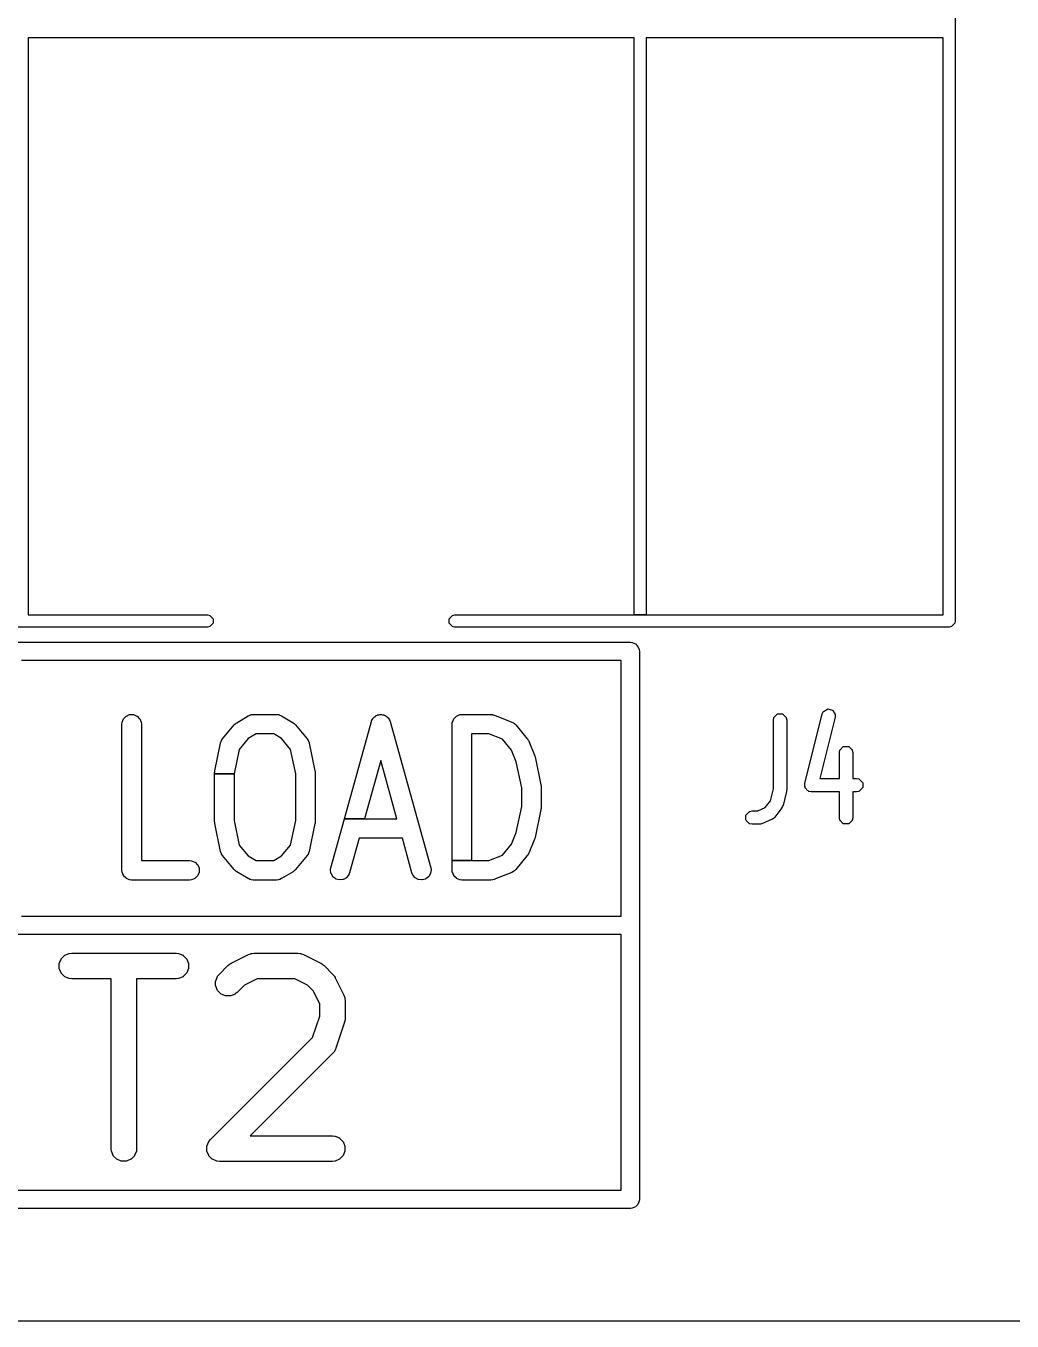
# Model space of a CAD drawing. Header units: millimetres. Extents: x 0 to 98, y 0 to 67.8.
# Drawn here: x 16.85 to 24.96, y 0 to 10.64 of the extents above; entities that cross this region are included whole.
import ezdxf

# ---------------------------------------------------------------- set-up
doc = ezdxf.new("R2010")
doc.units = ezdxf.units.MM
doc.layers.add('Edge.Cuts', color=254, linetype='CONTINUOUS', true_color=0xd0d2cd)

msp = doc.modelspace()

# ---------------------------------------------------------------- linework, layer by layer
at = {"layer": 'Edge.Cuts', "linetype": 'CONTINUOUS'}
for p, q in [((24.49, 16.25), (24.49, 5.75)), ((21.85, 10.54), (16.87, 10.54)), ((16.87, 10.54), (16.87, 5.8)), ((21.85, 5.8), (21.85, 10.54)), ((24.39, 10.54), (21.95, 10.54)), ((21.95, 10.54), (21.95, 5.8)), ((24.39, 5.8), (24.39, 10.54)), ((16.87, 5.8), (18.344, 5.8)), ((18.344, 5.8), (18.363134, 5.796194)), ((18.363134, 5.796194), (18.390194, 5.769134)), ((18.390194, 5.769134), (18.390194, 5.730866)), ((20.329806, 5.769134), (20.356866, 5.796194)), ((20.329806, 5.730866), (20.329806, 5.769134)), ((20.356866, 5.796194), (20.376, 5.8)), ((20.376, 5.8), (21.85, 5.8)), ((21.85, 5.8), (21.95, 5.8)), ((21.95, 5.8), (21.85, 5.8)), ((21.95, 5.8), (24.39, 5.8)), ((24.49, 5.75), (24.486194, 5.730866)), ((18.344, 5.7), (15.296, 5.7)), ((18.363134, 5.703806), (18.344, 5.7)), ((18.390194, 5.730866), (18.363134, 5.703806)), ((20.356866, 5.703806), (20.329806, 5.730866)), ((20.376, 5.7), (20.356866, 5.703806)), ((24.44, 5.7), (20.376, 5.7)), ((24.459134, 5.703806), (24.44, 5.7)), ((24.486194, 5.730866), (24.459134, 5.703806)), ((1.5, 5.575), (21.82, 5.575)), ((21.82, 5.575), (21.834632, 5.573559)), ((21.834632, 5.573559), (21.861668, 5.56236)), ((21.861668, 5.56236), (21.88236, 5.541668)), ((21.88236, 5.541668), (21.893559, 5.514632)), ((21.893559, 5.514632), (21.895, 5.5)), ((21.895, 5.5), (21.895, 1)), ((21.745, 5.425), (16.815, 5.425)), ((21.745, 3.325), (21.745, 5.425)), ((23.396971, 4.987463), (23.405304, 5.005103)), ((23.405304, 5.005103), (23.407253, 5.007254)), ((23.407253, 5.007254), (23.440068, 5.026943)), ((23.440068, 5.026943), (23.443853, 5.027507)), ((23.443853, 5.027507), (23.480979, 5.018226)), ((23.480979, 5.018226), (23.484053, 5.015948)), ((23.484053, 5.015948), (23.484053, 5.015947)), ((23.484053, 5.015947), (23.503742, 4.983132)), ((17.640952, 4.902658), (17.640976, 4.903148)), ((17.640952, 3.702658), (17.640952, 4.902658)), ((17.640976, 4.903148), (17.642417, 4.91778)), ((17.642417, 4.91778), (17.642774, 4.919203)), ((17.642774, 4.919203), (17.653973, 4.946239)), ((17.653973, 4.946239), (17.655056, 4.947862)), ((17.655056, 4.947862), (17.675748, 4.968554)), ((17.675748, 4.968554), (17.677371, 4.969637)), ((17.677371, 4.969637), (17.704407, 4.980836)), ((17.704407, 4.980836), (17.70632, 4.981217)), ((17.70632, 4.981217), (17.735584, 4.981217)), ((17.735584, 4.981217), (17.737497, 4.980836)), ((17.737497, 4.980836), (17.764533, 4.969637)), ((17.764533, 4.969637), (17.766156, 4.968554)), ((17.766156, 4.968554), (17.786848, 4.947862)), ((17.786848, 4.947862), (17.787931, 4.946239)), ((17.787931, 4.946239), (17.79913, 4.919203)), ((17.79913, 4.919203), (17.799487, 4.91778)), ((17.799487, 4.91778), (17.800928, 4.903148)), ((17.800928, 4.903148), (17.800952, 4.902658)), ((17.800952, 4.902658), (17.800952, 3.782658)), ((18.469018, 4.782444), (18.564256, 4.89673)), ((18.564256, 4.89673), (18.564588, 4.897091)), ((18.564588, 4.897091), (18.570389, 4.902806)), ((18.570389, 4.902806), (18.571304, 4.90404)), ((18.571304, 4.90404), (18.572339, 4.905077)), ((18.572339, 4.905077), (18.573789, 4.906155)), ((18.573789, 4.906155), (18.575065, 4.90741)), ((18.575065, 4.90741), (18.576247, 4.908274)), ((18.576247, 4.908274), (18.577609, 4.90899)), ((18.577609, 4.90899), (18.584147, 4.913842)), ((18.584147, 4.913842), (18.584555, 4.914114)), ((18.584555, 4.914114), (18.679793, 4.971257)), ((18.679793, 4.971257), (18.680225, 4.971489)), ((18.680225, 4.971489), (18.693513, 4.977782)), ((18.693513, 4.977782), (18.694917, 4.978209)), ((18.694917, 4.978209), (18.699824, 4.97894)), ((18.699824, 4.97894), (18.704407, 4.980837)), ((18.704407, 4.980837), (18.70583, 4.981193)), ((18.70583, 4.981193), (18.720462, 4.982634)), ((18.720462, 4.982634), (18.720952, 4.982658)), ((18.720952, 4.982658), (18.911428, 4.982658)), ((18.911428, 4.982658), (18.911918, 4.982634)), ((18.911918, 4.982634), (18.92655, 4.981193)), ((18.92655, 4.981193), (18.927973, 4.980837)), ((18.927973, 4.980837), (18.932561, 4.978937)), ((18.932561, 4.978937), (18.937463, 4.978207)), ((18.937463, 4.978207), (18.938867, 4.977781)), ((18.938867, 4.977781), (18.952155, 4.971489)), ((18.952155, 4.971489), (18.952587, 4.971257)), ((18.952587, 4.971257), (19.047826, 4.914114)), ((19.047826, 4.914114), (19.048234, 4.913842)), ((19.048234, 4.913842), (19.05477, 4.908989)), ((19.05477, 4.908989), (19.056133, 4.908274)), ((19.056133, 4.908274), (19.057318, 4.907409)), ((19.057318, 4.907409), (19.058599, 4.906147)), ((19.058599, 4.906147), (19.06004, 4.905077)), ((19.06004, 4.905077), (19.061076, 4.90404)), ((19.061076, 4.90404), (19.061988, 4.902809)), ((19.061988, 4.902809), (19.067792, 4.897091)), ((19.067792, 4.897091), (19.068124, 4.89673)), ((19.068124, 4.89673), (19.163362, 4.782444)), ((19.469669, 4.125515), (19.691489, 4.924069)), ((19.691489, 4.924069), (19.691644, 4.924534)), ((19.691644, 4.924534), (19.692315, 4.92627)), ((19.692315, 4.92627), (19.692371, 4.926725)), ((19.692371, 4.926725), (19.692981, 4.928576)), ((19.692981, 4.928576), (19.693697, 4.929845)), ((19.693697, 4.929845), (19.696949, 4.938248)), ((19.696949, 4.938248), (19.697673, 4.939524)), ((19.697673, 4.939524), (19.703067, 4.946425)), ((19.703067, 4.946425), (19.70738, 4.954052)), ((19.70738, 4.954052), (19.708653, 4.95553)), ((19.708653, 4.95553), (19.712606, 4.958623)), ((19.712606, 4.958623), (19.715699, 4.962576)), ((19.715699, 4.962576), (19.717177, 4.963849)), ((19.717177, 4.963849), (19.724804, 4.968162)), ((19.724804, 4.968162), (19.731705, 4.973556)), ((19.731705, 4.973556), (19.733446, 4.974434)), ((19.733446, 4.974434), (19.738281, 4.975778)), ((19.738281, 4.975778), (19.742653, 4.978248)), ((19.742653, 4.978248), (19.744505, 4.978858)), ((19.744505, 4.978858), (19.753199, 4.979923)), ((19.753199, 4.979923), (19.761644, 4.982268)), ((19.761644, 4.982268), (19.763589, 4.982413)), ((19.763589, 4.982413), (19.768571, 4.981804)), ((19.768571, 4.981804), (19.773553, 4.982413)), ((19.773553, 4.982413), (19.775498, 4.982268)), ((19.775498, 4.982268), (19.783941, 4.979923)), ((19.783941, 4.979923), (19.792637, 4.978858)), ((19.792637, 4.978858), (19.794489, 4.978248)), ((19.794489, 4.978248), (19.798859, 4.975778)), ((19.798859, 4.975778), (19.803696, 4.974434)), ((19.803696, 4.974434), (19.805437, 4.973556)), ((19.805437, 4.973556), (19.812338, 4.96816)), ((19.812338, 4.96816), (19.819964, 4.963849)), ((19.819964, 4.963849), (19.821443, 4.962576)), ((19.821443, 4.962576), (19.824534, 4.958623)), ((19.824534, 4.958623), (19.828489, 4.95553)), ((19.828489, 4.95553), (19.829762, 4.954051)), ((19.829762, 4.954051), (19.834071, 4.946427)), ((19.834071, 4.946427), (19.839469, 4.939524)), ((19.839469, 4.939524), (19.840193, 4.938248)), ((19.840193, 4.938248), (19.843442, 4.929847)), ((19.843442, 4.929847), (19.84416, 4.928578)), ((19.84416, 4.928578), (19.844771, 4.92672)), ((19.844771, 4.92672), (19.844825, 4.926274)), ((19.844825, 4.926274), (19.845498, 4.924536)), ((19.845498, 4.924536), (19.845653, 4.924069)), ((19.845653, 4.924069), (20.178986, 3.724069)), ((20.355238, 4.902658), (20.355262, 4.903148)), ((20.355238, 3.782658), (20.355238, 4.902658)), ((20.355262, 4.903148), (20.356703, 4.91778)), ((20.356703, 4.91778), (20.35706, 4.919203)), ((20.35706, 4.919203), (20.368259, 4.946239)), ((20.368259, 4.946239), (20.369342, 4.947862)), ((20.369342, 4.947862), (20.390034, 4.968554)), ((20.390034, 4.968554), (20.391657, 4.969637)), ((20.391657, 4.969637), (20.418693, 4.980836)), ((20.418693, 4.980836), (20.420116, 4.981193)), ((20.420116, 4.981193), (20.434748, 4.982634)), ((20.434748, 4.982634), (20.435238, 4.982658)), ((20.435238, 4.982658), (20.673333, 4.982658)), ((20.673333, 4.982658), (20.673823, 4.982634)), ((20.673823, 4.982634), (20.686515, 4.981385)), ((20.686515, 4.981385), (20.687008, 4.98139)), ((20.687008, 4.98139), (20.68845, 4.981194)), ((20.68845, 4.981194), (20.688455, 4.981193)), ((20.688455, 4.981193), (20.688456, 4.981193)), ((20.688456, 4.981193), (20.688461, 4.981192)), ((20.688461, 4.981192), (20.688473, 4.981189)), ((20.688473, 4.981189), (20.689875, 4.980838)), ((20.689875, 4.980838), (20.690327, 4.980651)), ((20.690327, 4.980651), (20.70258, 4.977096)), ((20.70258, 4.977096), (20.703044, 4.976936)), ((20.703044, 4.976936), (20.845902, 4.919793)), ((20.845902, 4.919793), (20.846348, 4.919589)), ((20.846348, 4.919589), (20.859398, 4.912816)), ((20.859398, 4.912816), (20.860587, 4.911956)), ((20.860587, 4.911956), (20.862849, 4.909748)), ((20.862849, 4.909748), (20.865657, 4.908274)), ((20.865657, 4.908274), (20.866842, 4.907409)), ((20.866842, 4.907409), (20.877316, 4.897091)), ((20.877316, 4.897091), (20.877648, 4.89673)), ((20.877648, 4.89673), (20.972886, 4.782444)), ((22.994999, 4.935105), (22.995095, 4.93608)), ((22.994999, 4.370449), (22.994999, 4.935105)), ((22.995095, 4.93608), (22.998901, 4.955214)), ((22.998901, 4.955214), (23.000269, 4.957775)), ((23.000269, 4.957775), (23.027329, 4.984835)), ((23.027329, 4.984835), (23.030865, 4.986299)), ((23.030865, 4.986299), (23.069133, 4.986299)), ((23.069133, 4.986299), (23.072669, 4.984835)), ((23.072669, 4.984835), (23.099729, 4.957775)), ((23.099729, 4.957775), (23.101097, 4.955214)), ((23.101097, 4.955214), (23.104903, 4.93608)), ((23.104903, 4.93608), (23.104999, 4.935105)), ((23.104999, 4.935105), (23.104999, 4.363677)), ((23.253784, 4.415112), (23.396641, 4.98654)), ((23.503357, 4.959861), (23.377585, 4.456772)), ((23.396641, 4.98654), (23.396971, 4.987463)), ((23.5035, 4.960831), (23.503357, 4.959861)), ((23.504449, 4.980317), (23.5035, 4.960831)), ((23.503742, 4.983132), (23.504449, 4.980317)), ((18.743111, 4.822658), (18.678496, 4.783891)), ((18.88927, 4.822658), (18.743111, 4.822658)), ((18.953882, 4.783892), (18.88927, 4.822658)), ((20.657927, 4.822658), (20.515238, 4.822658)), ((20.515238, 4.822658), (20.515238, 3.782658)), ((20.767686, 4.778754), (20.657927, 4.822658)), ((18.404538, 4.518975), (18.452158, 4.747546)), ((18.452158, 4.747546), (18.452282, 4.748021)), ((18.452282, 4.748021), (18.456677, 4.762051)), ((18.456677, 4.762051), (18.457315, 4.76337)), ((18.457315, 4.76337), (18.458957, 4.765782)), ((18.458957, 4.765782), (18.459826, 4.768568)), ((18.459826, 4.768568), (18.460463, 4.769889)), ((18.460463, 4.769889), (18.468723, 4.782052)), ((18.468723, 4.782052), (18.469018, 4.782444)), ((18.60472, 4.69536), (18.562857, 4.494411)), ((18.678496, 4.783891), (18.60472, 4.69536)), ((19.027658, 4.69536), (18.953882, 4.783892)), ((19.069523, 4.494415), (19.027658, 4.69536)), ((19.163362, 4.782444), (19.163657, 4.782052)), ((19.163657, 4.782052), (19.171917, 4.769888)), ((19.171917, 4.769888), (19.172555, 4.768566)), ((19.172555, 4.768566), (19.173422, 4.765782)), ((19.173422, 4.765782), (19.175065, 4.763371)), ((19.175065, 4.763371), (19.175704, 4.762051)), ((19.175704, 4.762051), (19.180099, 4.748021)), ((19.180099, 4.748021), (19.180223, 4.747546)), ((19.180223, 4.747546), (19.227842, 4.518974)), ((20.842232, 4.6893), (20.767686, 4.778754)), ((20.882276, 4.593193), (20.842232, 4.6893)), ((20.972886, 4.782444), (20.973182, 4.782052)), ((20.973182, 4.782052), (20.976226, 4.777569)), ((20.976226, 4.777569), (20.977229, 4.77657)), ((20.977229, 4.77657), (20.978106, 4.775393)), ((20.978106, 4.775393), (20.979632, 4.772552)), ((20.979632, 4.772552), (20.981441, 4.769888)), ((20.981441, 4.769888), (20.982079, 4.768566)), ((20.982079, 4.768566), (20.9825, 4.767213)), ((20.9825, 4.767213), (20.985064, 4.762441)), ((20.985064, 4.762441), (20.985274, 4.761998)), ((20.985274, 4.761998), (21.032893, 4.647712)), ((23.537953, 4.669414), (23.541759, 4.688548)), ((23.541759, 4.688548), (23.543127, 4.691109)), ((23.543127, 4.691109), (23.570187, 4.718169)), ((23.570187, 4.718169), (23.573723, 4.719633)), ((23.573723, 4.719633), (23.611991, 4.719633)), ((23.611991, 4.719633), (23.615527, 4.718169)), ((23.615527, 4.718169), (23.642587, 4.691109)), ((23.642587, 4.691109), (23.643955, 4.688548)), ((23.643955, 4.688548), (23.647761, 4.669414)), ((19.768571, 4.603753), (19.635728, 4.125515)), ((19.901414, 4.125515), (19.768571, 4.603753)), ((20.926666, 4.380129), (20.882276, 4.593193)), ((21.032893, 4.647712), (21.03306, 4.64725)), ((21.03306, 4.64725), (21.035107, 4.640551)), ((21.035107, 4.640551), (21.037242, 4.633735)), ((21.037242, 4.633735), (21.037366, 4.63326)), ((21.037366, 4.63326), (21.084985, 4.404688)), ((23.537857, 4.668439), (23.537953, 4.669414)), ((23.537857, 4.456772), (23.537857, 4.668439)), ((23.647761, 4.669414), (23.647857, 4.668439)), ((23.647857, 4.668439), (23.647857, 4.456772)), ((18.402857, 4.502658), (18.40288, 4.503137)), ((18.402857, 4.494411), (18.402857, 4.502658)), ((18.402857, 4.102658), (18.402857, 4.494411)), ((18.402857, 4.494411), (18.562857, 4.494411)), ((18.562857, 4.494411), (18.402857, 4.494411)), ((18.40288, 4.503137), (18.402906, 4.503412)), ((18.402889, 4.50387), (18.403636, 4.510822)), ((18.402906, 4.503412), (18.402889, 4.50387)), ((18.403636, 4.510822), (18.404322, 4.517781)), ((18.404322, 4.517781), (18.404433, 4.518229)), ((18.404433, 4.518229), (18.404463, 4.518498)), ((18.404463, 4.518498), (18.404538, 4.518975)), ((18.562857, 4.494411), (18.562857, 4.110907)), ((19.069523, 4.110903), (19.069523, 4.494415)), ((19.227842, 4.518974), (19.227918, 4.518488)), ((19.227918, 4.518488), (19.227946, 4.518228)), ((19.227946, 4.518228), (19.228058, 4.517779)), ((19.228058, 4.517779), (19.228738, 4.510862)), ((19.228738, 4.510862), (19.229491, 4.503872)), ((19.229491, 4.503872), (19.229472, 4.503416)), ((19.229472, 4.503416), (19.229499, 4.503148)), ((19.229499, 4.503148), (19.229523, 4.502658)), ((19.229523, 4.502658), (19.229523, 4.102658)), ((20.926666, 4.225188), (20.926666, 4.380129)), ((21.084985, 4.404688), (21.085061, 4.404202)), ((21.085061, 4.404202), (21.085089, 4.403942)), ((21.085089, 4.403942), (21.085201, 4.403493)), ((21.085201, 4.403493), (21.085881, 4.396576)), ((21.085881, 4.396576), (21.086634, 4.389586)), ((21.086634, 4.389586), (21.086615, 4.38913)), ((21.086615, 4.38913), (21.086642, 4.388862)), ((21.086642, 4.388862), (21.086666, 4.388372)), ((21.086666, 4.388372), (21.086666, 4.216943)), ((22.970762, 4.273506), (22.994999, 4.370449)), ((23.104903, 4.362701), (23.103778, 4.357054)), ((23.104999, 4.363677), (23.104903, 4.362701)), ((23.252693, 4.394656), (23.253641, 4.414142)), ((23.2534, 4.391841), (23.252693, 4.394656)), ((23.255948, 4.387595), (23.2534, 4.391841)), ((23.253641, 4.414142), (23.253784, 4.415112)), ((23.255948, 4.382638), (23.255948, 4.387595)), ((23.257412, 4.379102), (23.255948, 4.382638)), ((23.26649, 4.370024), (23.257412, 4.379102)), ((23.273089, 4.359026), (23.26649, 4.370024)), ((23.377585, 4.456772), (23.537857, 4.456772)), ((23.647857, 4.456772), (23.678571, 4.456772)), ((23.678571, 4.456772), (23.679546, 4.456676)), ((23.679546, 4.456676), (23.69868, 4.45287)), ((23.69868, 4.45287), (23.701241, 4.451502)), ((23.701241, 4.451502), (23.728301, 4.424442)), ((23.728301, 4.379102), (23.701241, 4.352042)), ((23.728301, 4.424442), (23.729765, 4.420906)), ((23.729765, 4.382638), (23.728301, 4.379102)), ((23.729765, 4.420906), (23.729765, 4.382638)), ((22.928869, 4.217648), (22.970762, 4.273506)), ((23.103357, 4.350337), (23.074786, 4.236051)), ((23.1035, 4.351308), (23.103357, 4.350337)), ((23.103778, 4.357054), (23.1035, 4.351308)), ((23.273089, 4.359025), (23.273089, 4.359026)), ((23.276164, 4.356747), (23.273089, 4.359025)), ((23.280967, 4.355547), (23.276164, 4.356747)), ((23.284472, 4.352042), (23.280967, 4.355547)), ((23.287033, 4.350674), (23.284472, 4.352042)), ((23.306167, 4.346868), (23.287033, 4.350674)), ((23.307142, 4.346772), (23.306167, 4.346868)), ((23.537857, 4.346772), (23.307142, 4.346772)), ((23.537857, 4.135105), (23.537857, 4.346772)), ((23.678571, 4.346772), (23.647857, 4.346772)), ((23.647857, 4.346772), (23.647857, 4.135105)), ((23.679546, 4.346868), (23.678571, 4.346772)), ((23.69868, 4.350674), (23.679546, 4.346868)), ((23.701241, 4.352042), (23.69868, 4.350674)), ((20.882276, 4.012124), (20.926666, 4.225188)), ((21.084985, 4.200627), (21.037366, 3.972055)), ((21.085062, 4.201114), (21.084985, 4.200627)), ((21.08509, 4.201384), (21.085062, 4.201114)), ((21.085201, 4.201822), (21.08509, 4.201384)), ((21.085881, 4.20874), (21.085201, 4.201822)), ((21.086634, 4.215729), (21.085881, 4.20874)), ((21.086642, 4.216452), (21.086615, 4.216188)), ((21.086615, 4.216188), (21.086634, 4.215729)), ((21.086666, 4.216943), (21.086642, 4.216452)), ((22.770234, 4.154239), (22.771698, 4.157775)), ((22.770234, 4.115971), (22.770234, 4.154239)), ((22.771698, 4.157775), (22.798758, 4.184835)), ((22.798758, 4.184835), (22.801319, 4.186203)), ((22.801319, 4.186203), (22.820453, 4.190009)), ((22.820453, 4.190009), (22.821428, 4.190105)), ((22.821428, 4.190105), (22.866899, 4.190105)), ((22.866899, 4.190105), (22.928869, 4.217648)), ((23.065428, 4.216391), (23.008285, 4.1402)), ((23.065939, 4.217235), (23.065428, 4.216391)), ((23.06599, 4.217344), (23.065939, 4.217235)), ((23.066123, 4.217489), (23.06599, 4.217344)), ((23.070208, 4.226137), (23.066123, 4.217489)), ((23.074372, 4.23482), (23.070207, 4.226138)), ((23.070207, 4.226138), (23.070208, 4.226137)), ((23.074401, 4.235013), (23.074372, 4.23482)), ((23.074447, 4.235108), (23.074401, 4.235013)), ((23.074786, 4.236051), (23.074447, 4.235108)), ((18.40288, 4.102178), (18.402857, 4.102658)), ((18.402906, 4.101906), (18.40288, 4.102178)), ((18.402889, 4.101445), (18.402906, 4.101906)), ((18.403636, 4.094497), (18.402889, 4.101445)), ((18.403636, 4.094496), (18.403636, 4.094497)), ((18.404322, 4.087536), (18.403636, 4.094496)), ((18.404431, 4.087096), (18.404322, 4.087536)), ((18.404462, 4.08682), (18.404431, 4.087096)), ((18.404538, 4.086341), (18.404462, 4.08682)), ((18.452158, 3.857769), (18.404538, 4.086341)), ((18.562857, 4.110907), (18.60472, 3.909957)), ((19.027658, 3.909957), (19.069523, 4.110903)), ((19.227842, 4.086342), (19.180223, 3.857769)), ((19.227919, 4.086829), (19.227842, 4.086342)), ((19.227947, 4.087099), (19.227919, 4.086829)), ((19.228058, 4.087537), (19.227947, 4.087099)), ((19.228738, 4.094455), (19.228058, 4.087537)), ((19.229491, 4.101444), (19.228738, 4.094455)), ((19.229499, 4.102167), (19.229472, 4.101903)), ((19.229472, 4.101903), (19.229491, 4.101444)), ((19.229523, 4.102658), (19.229499, 4.102167)), ((19.358156, 3.724069), (19.469669, 4.125515)), ((19.469669, 4.125515), (19.635728, 4.125515)), ((19.635728, 4.125515), (19.469669, 4.125515)), ((19.635728, 4.125515), (19.901414, 4.125515)), ((22.771698, 4.112435), (22.770234, 4.115971)), ((22.798758, 4.085375), (22.771698, 4.112435)), ((22.801319, 4.084007), (22.798758, 4.085375)), ((22.820453, 4.080201), (22.801319, 4.084007)), ((22.821428, 4.080105), (22.820453, 4.080201)), ((22.878571, 4.080105), (22.821428, 4.080105)), ((22.879548, 4.080201), (22.878571, 4.080105)), ((22.88008, 4.080308), (22.879548, 4.080201)), ((22.880947, 4.080244), (22.88008, 4.080308)), ((22.889784, 4.082238), (22.880947, 4.080244)), ((22.89868, 4.084007), (22.889784, 4.082238)), ((22.899444, 4.084417), (22.89868, 4.084007)), ((22.899976, 4.084536), (22.899444, 4.084417)), ((22.900909, 4.084845), (22.899976, 4.084536)), ((22.986623, 4.12294), (22.900909, 4.084845)), ((22.987476, 4.123425), (22.986623, 4.12294)), ((22.989916, 4.125148), (22.987476, 4.123425)), ((22.990465, 4.125226), (22.989916, 4.125148)), ((22.993098, 4.126454), (22.990465, 4.125226)), ((22.998013, 4.130863), (22.993098, 4.126454)), ((23.003414, 4.134673), (22.998013, 4.130863)), ((23.005199, 4.136965), (23.003414, 4.134673)), ((23.005398, 4.137485), (23.005199, 4.136965)), ((23.007622, 4.139477), (23.005398, 4.137485)), ((23.008285, 4.1402), (23.007622, 4.139477)), ((23.537953, 4.13413), (23.537857, 4.135105)), ((23.541759, 4.114996), (23.537953, 4.13413)), ((23.543127, 4.112435), (23.541759, 4.114996)), ((23.570187, 4.085375), (23.543127, 4.112435)), ((23.573723, 4.083911), (23.570187, 4.085375)), ((23.611991, 4.083911), (23.573723, 4.083911)), ((23.615527, 4.085375), (23.611991, 4.083911)), ((23.642587, 4.112435), (23.615527, 4.085375)), ((23.643955, 4.114996), (23.642587, 4.112435)), ((23.647761, 4.13413), (23.643955, 4.114996)), ((23.647857, 4.135105), (23.647761, 4.13413)), ((19.591283, 3.965515), (19.51232, 3.681247)), ((19.945859, 3.965515), (19.591283, 3.965515)), ((20.024822, 3.681247), (19.945859, 3.965515)), ((20.842231, 3.916017), (20.882276, 4.012124)), ((21.032893, 3.957603), (20.985274, 3.843317)), ((21.03306, 3.958065), (21.032893, 3.957603)), ((21.035107, 3.964765), (21.03306, 3.958065)), ((21.037242, 3.97158), (21.035106, 3.964766)), ((21.035106, 3.964766), (21.035107, 3.964765)), ((21.037366, 3.972055), (21.037242, 3.97158)), ((18.452282, 3.857295), (18.452158, 3.857769)), ((18.456676, 3.843265), (18.452282, 3.857295)), ((18.457315, 3.841944), (18.456676, 3.843265)), ((18.458957, 3.839533), (18.457315, 3.841944)), ((18.459826, 3.836747), (18.458957, 3.839533)), ((18.460463, 3.835426), (18.459826, 3.836747)), ((18.468723, 3.823263), (18.460463, 3.835426)), ((18.60472, 3.909957), (18.678496, 3.821426)), ((18.953882, 3.821427), (19.027658, 3.909957)), ((19.171917, 3.835427), (19.163657, 3.823263)), ((19.172555, 3.836749), (19.171917, 3.835427)), ((19.173421, 3.839533), (19.172555, 3.836749)), ((19.175065, 3.841943), (19.173421, 3.839533)), ((19.175704, 3.843264), (19.175065, 3.841943)), ((19.180099, 3.857294), (19.175704, 3.843264)), ((19.180223, 3.857769), (19.180099, 3.857294)), ((20.767687, 3.826563), (20.842231, 3.916017)), ((20.978106, 3.829922), (20.977227, 3.828743)), ((20.979629, 3.83276), (20.978106, 3.829922)), ((20.981441, 3.835426), (20.979629, 3.83276)), ((20.982079, 3.83675), (20.981441, 3.835426)), ((20.9825, 3.838105), (20.982079, 3.83675)), ((20.985063, 3.842873), (20.9825, 3.838105)), ((20.985274, 3.843317), (20.985063, 3.842873)), ((17.800952, 3.782658), (18.197142, 3.782658)), ((18.197142, 3.782658), (18.197632, 3.782634)), ((18.197632, 3.782634), (18.212264, 3.781193)), ((18.212264, 3.781193), (18.213687, 3.780836)), ((18.213687, 3.780836), (18.240723, 3.769637)), ((18.240723, 3.769637), (18.242346, 3.768554)), ((18.242346, 3.768554), (18.263038, 3.747862)), ((18.263038, 3.747862), (18.264121, 3.746239)), ((18.264121, 3.746239), (18.27532, 3.719203)), ((18.469018, 3.822871), (18.468723, 3.823263)), ((18.564256, 3.708585), (18.469018, 3.822871)), ((18.678496, 3.821426), (18.743109, 3.782658)), ((18.743109, 3.782658), (18.88927, 3.782658)), ((18.88927, 3.782658), (18.953882, 3.821427)), ((19.163362, 3.822871), (19.068124, 3.708585)), ((19.163657, 3.823263), (19.163362, 3.822871)), ((19.35552, 3.709107), (19.358048, 3.723591)), ((19.358048, 3.723591), (19.358156, 3.724069)), ((20.178986, 3.724069), (20.179094, 3.723591)), ((20.179094, 3.723591), (20.181622, 3.709107)), ((20.355238, 3.702658), (20.355238, 3.782658)), ((20.355238, 3.782658), (20.515238, 3.782658)), ((20.515238, 3.782658), (20.355238, 3.782658)), ((20.515238, 3.782658), (20.657927, 3.782658)), ((20.657927, 3.782658), (20.767687, 3.826563)), ((20.972886, 3.822871), (20.877648, 3.708585)), ((20.973182, 3.823264), (20.972886, 3.822871)), ((20.976223, 3.827746), (20.973182, 3.823264)), ((20.977227, 3.828743), (20.976223, 3.827746)), ((17.640976, 3.702168), (17.640952, 3.702658)), ((17.642417, 3.687536), (17.640976, 3.702168)), ((17.642774, 3.686113), (17.642417, 3.687536)), ((17.653973, 3.659077), (17.642774, 3.686113)), ((17.655056, 3.657454), (17.653973, 3.659077)), ((17.675748, 3.636762), (17.655056, 3.657454)), ((17.677371, 3.635679), (17.675748, 3.636762)), ((17.704407, 3.62448), (17.677371, 3.635679)), ((17.70583, 3.624123), (17.704407, 3.62448)), ((17.720462, 3.622682), (17.70583, 3.624123)), ((17.720952, 3.622658), (17.720462, 3.622682)), ((18.197142, 3.622658), (17.720952, 3.622658)), ((18.197632, 3.622682), (18.197142, 3.622658)), ((18.212264, 3.624123), (18.197632, 3.622682)), ((18.213687, 3.62448), (18.212264, 3.624123)), ((18.240723, 3.635679), (18.213687, 3.62448)), ((18.242346, 3.636762), (18.240723, 3.635679)), ((18.263038, 3.657454), (18.242346, 3.636762)), ((18.264121, 3.659077), (18.263038, 3.657454)), ((18.27532, 3.686113), (18.264121, 3.659077)), ((18.27532, 3.719203), (18.275701, 3.71729)), ((18.275701, 3.688026), (18.27532, 3.686113)), ((18.275701, 3.71729), (18.275701, 3.688026)), ((18.564588, 3.708224), (18.564256, 3.708585)), ((18.570389, 3.70251), (18.564588, 3.708224)), ((18.571305, 3.701274), (18.570389, 3.70251)), ((18.572342, 3.700236), (18.571305, 3.701274)), ((18.573784, 3.699166), (18.572342, 3.700236)), ((18.575063, 3.697906), (18.573784, 3.699166)), ((18.576248, 3.697041), (18.575063, 3.697906)), ((18.577606, 3.696328), (18.576248, 3.697041)), ((18.584147, 3.691473), (18.577606, 3.696328)), ((18.584555, 3.691201), (18.584147, 3.691473)), ((18.679793, 3.634059), (18.584555, 3.691201)), ((18.680225, 3.633827), (18.679793, 3.634059)), ((18.693513, 3.627535), (18.680225, 3.633827)), ((18.694917, 3.627108), (18.693513, 3.627535)), ((18.699823, 3.626379), (18.694917, 3.627108)), ((18.704406, 3.62448), (18.699823, 3.626379)), ((18.70583, 3.624123), (18.704406, 3.62448)), ((18.720462, 3.622682), (18.70583, 3.624123)), ((18.720952, 3.622658), (18.720462, 3.622682)), ((18.911428, 3.622658), (18.720952, 3.622658)), ((18.911918, 3.622682), (18.911428, 3.622658)), ((18.92655, 3.624123), (18.911918, 3.622682)), ((18.927974, 3.62448), (18.92655, 3.624123)), ((18.932552, 3.626378), (18.927974, 3.62448)), ((18.937462, 3.627107), (18.932552, 3.626378)), ((18.938867, 3.627534), (18.937462, 3.627107)), ((18.952155, 3.633827), (18.938867, 3.627534)), ((18.952587, 3.634059), (18.952155, 3.633827)), ((19.047825, 3.691201), (18.952587, 3.634059)), ((19.048234, 3.691474), (19.047825, 3.691201)), ((19.054765, 3.696325), (19.048234, 3.691474)), ((19.05613, 3.697039), (19.054765, 3.696325)), ((19.05732, 3.697908), (19.05613, 3.697039)), ((19.058599, 3.699171), (19.05732, 3.697908)), ((19.060036, 3.700235), (19.058599, 3.699171)), ((19.061077, 3.701276), (19.060036, 3.700235)), ((19.061993, 3.702515), (19.061077, 3.701276)), ((19.067791, 3.708224), (19.061993, 3.702515)), ((19.068124, 3.708585), (19.067791, 3.708224)), ((19.355483, 3.70764), (19.35552, 3.709107)), ((19.359038, 3.678593), (19.355483, 3.70764)), ((19.359648, 3.67674), (19.359038, 3.678593)), ((19.374047, 3.651265), (19.359648, 3.67674)), ((19.37532, 3.649786), (19.374047, 3.651265)), ((19.398372, 3.63176), (19.37532, 3.649786)), ((19.400114, 3.630881), (19.398372, 3.63176)), ((19.428311, 3.623048), (19.400114, 3.630881)), ((19.430256, 3.622903), (19.428311, 3.623048)), ((19.459303, 3.626458), (19.430256, 3.622903)), ((19.461156, 3.627068), (19.459303, 3.626458)), ((19.486631, 3.641467), (19.461156, 3.627068)), ((19.48811, 3.64274), (19.486631, 3.641467)), ((19.506136, 3.665792), (19.48811, 3.64274)), ((19.50686, 3.667068), (19.506136, 3.665792)), ((19.512165, 3.680781), (19.50686, 3.667068)), ((19.51232, 3.681247), (19.512165, 3.680781)), ((20.024977, 3.680781), (20.024822, 3.681247)), ((20.030282, 3.667068), (20.024977, 3.680781)), ((20.031006, 3.665792), (20.030282, 3.667068)), ((20.049032, 3.64274), (20.031006, 3.665792)), ((20.050511, 3.641467), (20.049032, 3.64274)), ((20.075986, 3.627068), (20.050511, 3.641467)), ((20.077839, 3.626458), (20.075986, 3.627068)), ((20.106886, 3.622903), (20.077839, 3.626458)), ((20.108831, 3.623048), (20.106886, 3.622903)), ((20.137028, 3.630881), (20.108831, 3.623048)), ((20.13877, 3.63176), (20.137028, 3.630881)), ((20.161822, 3.649786), (20.13877, 3.63176)), ((20.163095, 3.651265), (20.161822, 3.649786)), ((20.177494, 3.67674), (20.163095, 3.651265)), ((20.178104, 3.678593), (20.177494, 3.67674)), ((20.181659, 3.70764), (20.178104, 3.678593)), ((20.181622, 3.709107), (20.181659, 3.70764)), ((20.355262, 3.702168), (20.355238, 3.702658)), ((20.356703, 3.687536), (20.355262, 3.702168)), ((20.35706, 3.686113), (20.356703, 3.687536)), ((20.368259, 3.659077), (20.35706, 3.686113)), ((20.369342, 3.657454), (20.368259, 3.659077)), ((20.390034, 3.636762), (20.369342, 3.657454)), ((20.391657, 3.635679), (20.390034, 3.636762)), ((20.418693, 3.62448), (20.391657, 3.635679)), ((20.420116, 3.624123), (20.418693, 3.62448)), ((20.434748, 3.622682), (20.420116, 3.624123)), ((20.435238, 3.622658), (20.434748, 3.622682)), ((20.673333, 3.622658), (20.435238, 3.622658)), ((20.673823, 3.622682), (20.673333, 3.622658)), ((20.686511, 3.623933), (20.673823, 3.622682)), ((20.687001, 3.623926), (20.686511, 3.623933)), ((20.688436, 3.624122), (20.687001, 3.623926)), ((20.688453, 3.624123), (20.688436, 3.624122)), ((20.688458, 3.624125), (20.688453, 3.624123)), ((20.688463, 3.624125), (20.688458, 3.624125)), ((20.688475, 3.624129), (20.688463, 3.624125)), ((20.689882, 3.624481), (20.688475, 3.624129)), ((20.690331, 3.624668), (20.689882, 3.624481)), ((20.70258, 3.62822), (20.690331, 3.624668)), ((20.703044, 3.62838), (20.70258, 3.62822)), ((20.845901, 3.685522), (20.703044, 3.62838)), ((20.846347, 3.685726), (20.845901, 3.685522)), ((20.859397, 3.692498), (20.846347, 3.685726)), ((20.860587, 3.693358), (20.859397, 3.692498)), ((20.862851, 3.695569), (20.860587, 3.693358)), ((20.865656, 3.69704), (20.862851, 3.695569)), ((20.866842, 3.697906), (20.865656, 3.69704)), ((20.877316, 3.708224), (20.866842, 3.697906)), ((20.877648, 3.708585), (20.877316, 3.708224)), ((16.815, 3.325), (21.745, 3.325)), ((21.745, 3.175), (11.735, 3.175)), ((21.745, 1.075), (21.745, 3.175)), ((17.141889, 2.975565), (17.169479, 3.003155)), ((17.169479, 3.003155), (17.171102, 3.004238)), ((17.171102, 3.004238), (17.20715, 3.01917)), ((17.20715, 3.01917), (17.208573, 3.019527)), ((17.208573, 3.019527), (17.228082, 3.021448)), ((17.228082, 3.021448), (17.228572, 3.021472)), ((17.228572, 3.021472), (18.085715, 3.021472)), ((18.085715, 3.021472), (18.086205, 3.021448)), ((18.086205, 3.021448), (18.105714, 3.019527)), ((18.105714, 3.019527), (18.107137, 3.01917)), ((18.107137, 3.01917), (18.143185, 3.004238)), ((18.143185, 3.004238), (18.144808, 3.003155)), ((18.144808, 3.003155), (18.172398, 2.975565)), ((18.538757, 2.938958), (18.681615, 3.010387)), ((18.681615, 3.010387), (18.682064, 3.010585)), ((18.682064, 3.010585), (18.700372, 3.017591)), ((18.700372, 3.017591), (18.701804, 3.017908)), ((18.701804, 3.017908), (18.704575, 3.018106)), ((18.704575, 3.018106), (18.70715, 3.019171)), ((18.70715, 3.019171), (18.708573, 3.019527)), ((18.708573, 3.019527), (18.728082, 3.021448)), ((18.728082, 3.021448), (18.728572, 3.021472)), ((18.728572, 3.021472), (19.085714, 3.021472)), ((19.085714, 3.021472), (19.086204, 3.021448)), ((19.086204, 3.021448), (19.105713, 3.019527)), ((19.105713, 3.019527), (19.107136, 3.01917)), ((19.107136, 3.01917), (19.109706, 3.018106)), ((19.109706, 3.018106), (19.112482, 3.017908)), ((19.112482, 3.017908), (19.113914, 3.017591)), ((19.113914, 3.017591), (19.132222, 3.010585)), ((19.132222, 3.010585), (19.132671, 3.010387)), ((19.132671, 3.010387), (19.275529, 2.938958)), ((17.125493, 2.935981), (17.125874, 2.937894)), ((17.125493, 2.896963), (17.125493, 2.935981)), ((17.125874, 2.89505), (17.125493, 2.896963)), ((17.125874, 2.937894), (17.140806, 2.973942)), ((17.140806, 2.859002), (17.125874, 2.89505)), ((17.140806, 2.973942), (17.141889, 2.975565)), ((18.172398, 2.975565), (18.173481, 2.973942)), ((18.173481, 2.973942), (18.188413, 2.937894)), ((18.188413, 2.89505), (18.173481, 2.859002)), ((18.188413, 2.937894), (18.188794, 2.935981)), ((18.188794, 2.896963), (18.188413, 2.89505)), ((18.188794, 2.935981), (18.188794, 2.896963)), ((18.440039, 2.847862), (18.511467, 2.919289)), ((18.511467, 2.919289), (18.511831, 2.919618)), ((18.511831, 2.919618), (18.519171, 2.925644)), ((18.519171, 2.925644), (18.520626, 2.92732)), ((18.520626, 2.92732), (18.521738, 2.928274)), ((18.521738, 2.928274), (18.524484, 2.930004)), ((18.524484, 2.930004), (18.526985, 2.932055)), ((18.526985, 2.932055), (18.528242, 2.932809)), ((18.528242, 2.932809), (18.530289, 2.933658)), ((18.530289, 2.933658), (18.53833, 2.938718)), ((18.53833, 2.938718), (18.538757, 2.938958)), ((19.275529, 2.938958), (19.275956, 2.938718)), ((19.275956, 2.938718), (19.283997, 2.933657)), ((19.283997, 2.933657), (19.286043, 2.932809)), ((19.286043, 2.932809), (19.287301, 2.932055)), ((19.287301, 2.932055), (19.289802, 2.930003)), ((19.289802, 2.930003), (19.292548, 2.928274)), ((19.292548, 2.928274), (19.293661, 2.927319)), ((19.293661, 2.927319), (19.295114, 2.925643)), ((19.295114, 2.925643), (19.302455, 2.919619)), ((19.302455, 2.919619), (19.302819, 2.91929)), ((19.302819, 2.91929), (19.374246, 2.847862)), ((17.141889, 2.857379), (17.140806, 2.859002)), ((17.169479, 2.829789), (17.141889, 2.857379)), ((17.171102, 2.828706), (17.169479, 2.829789)), ((17.20715, 2.813774), (17.171102, 2.828706)), ((17.208573, 2.813417), (17.20715, 2.813774)), ((17.228082, 2.811496), (17.208573, 2.813417)), ((17.228572, 2.811472), (17.228082, 2.811496)), ((17.552143, 2.811472), (17.228572, 2.811472)), ((17.552143, 1.416472), (17.552143, 2.811472)), ((18.085715, 2.811472), (17.762143, 2.811472)), ((17.762143, 2.811472), (17.762143, 1.416472)), ((18.086205, 2.811496), (18.085715, 2.811472)), ((18.105714, 2.813417), (18.086205, 2.811496)), ((18.107137, 2.813774), (18.105714, 2.813417)), ((18.143185, 2.828706), (18.107137, 2.813774)), ((18.144808, 2.829789), (18.143185, 2.828706)), ((18.172398, 2.857379), (18.144808, 2.829789)), ((18.173481, 2.859002), (18.172398, 2.857379)), ((18.411207, 2.793124), (18.411588, 2.795037)), ((18.411207, 2.754106), (18.411207, 2.793124)), ((18.411588, 2.795037), (18.42652, 2.831085)), ((18.42652, 2.831085), (18.427274, 2.832344)), ((18.427274, 2.832344), (18.43971, 2.847498)), ((18.43971, 2.847498), (18.440039, 2.847862)), ((18.753359, 2.811472), (18.647911, 2.75875)), ((19.060927, 2.811472), (18.753359, 2.811472)), ((19.166373, 2.758749), (19.060927, 2.811472)), ((19.374246, 2.847862), (19.374575, 2.847498)), ((19.374575, 2.847498), (19.380598, 2.840159)), ((19.380598, 2.840159), (19.382276, 2.838704)), ((19.382276, 2.838704), (19.383232, 2.837591)), ((19.383232, 2.837591), (19.384961, 2.834844)), ((19.384961, 2.834844), (19.387012, 2.832345)), ((19.387012, 2.832345), (19.387766, 2.831087)), ((19.387766, 2.831087), (19.388613, 2.829042)), ((19.388613, 2.829042), (19.393675, 2.821)), ((19.393675, 2.821), (19.393915, 2.820573)), ((19.393915, 2.820573), (19.465344, 2.677716)), ((18.411588, 2.752193), (18.411207, 2.754106)), ((18.42652, 2.716145), (18.411588, 2.752193)), ((18.427603, 2.714522), (18.42652, 2.716145)), ((18.455193, 2.686932), (18.427603, 2.714522)), ((18.456816, 2.685849), (18.455193, 2.686932)), ((18.492864, 2.670917), (18.456816, 2.685849)), ((18.494777, 2.670536), (18.492864, 2.670917)), ((18.533795, 2.670536), (18.494777, 2.670536)), ((18.535708, 2.670917), (18.533795, 2.670536)), ((18.571756, 2.685849), (18.535708, 2.670917)), ((18.573015, 2.686603), (18.571756, 2.685849)), ((18.588169, 2.699039), (18.573015, 2.686603)), ((18.588533, 2.699369), (18.588169, 2.699039)), ((18.647911, 2.75875), (18.588533, 2.699369)), ((19.213704, 2.711419), (19.166373, 2.758749)), ((19.266429, 2.605971), (19.213704, 2.711419)), ((19.465344, 2.677716), (19.465542, 2.677267)), ((19.465542, 2.677267), (19.472548, 2.658958)), ((19.266429, 2.504939), (19.266429, 2.605971)), ((19.472548, 2.658958), (19.472865, 2.657525)), ((19.472865, 2.657525), (19.473061, 2.654753)), ((19.473061, 2.654753), (19.474127, 2.652181)), ((19.474127, 2.652181), (19.474484, 2.650757)), ((19.474484, 2.650757), (19.476405, 2.631248)), ((19.476405, 2.631248), (19.476429, 2.630758)), ((19.476429, 2.630758), (19.476429, 2.4879)), ((19.208228, 2.330338), (19.266429, 2.504939)), ((19.47104, 2.454696), (19.399611, 2.240411)), ((19.471173, 2.455169), (19.47104, 2.454696)), ((19.473277, 2.464428), (19.471173, 2.455169)), ((19.474127, 2.466476), (19.473277, 2.464428)), ((19.474484, 2.467902), (19.474127, 2.466476)), ((19.474801, 2.47113), (19.474484, 2.467902)), ((19.475519, 2.474283), (19.474801, 2.47113)), ((19.476405, 2.48741), (19.475473, 2.477958)), ((19.475473, 2.477958), (19.475631, 2.475748)), ((19.475631, 2.475748), (19.475519, 2.474283)), ((19.476429, 2.4879), (19.476405, 2.48741)), ((18.36861, 1.490719), (19.208228, 2.330338)), ((19.399434, 2.239954), (19.391442, 2.222054)), ((19.399611, 2.240411), (19.399434, 2.239954)), ((19.374246, 2.199368), (18.696351, 1.521472)), ((19.374575, 2.199732), (19.374246, 2.199368)), ((19.387012, 2.214885), (19.374575, 2.199732)), ((19.387767, 2.216145), (19.387012, 2.214885)), ((19.38883, 2.218715), (19.387767, 2.216145)), ((19.390653, 2.220815), (19.38883, 2.218715)), ((19.391442, 2.222054), (19.390653, 2.220815)), ((18.355845, 1.475201), (18.368281, 1.490355)), ((18.368281, 1.490355), (18.36861, 1.490719)), ((18.696351, 1.521472), (19.371429, 1.521472)), ((19.371429, 1.521472), (19.371919, 1.521448)), ((19.371919, 1.521448), (19.391428, 1.519527)), ((19.391428, 1.519527), (19.392851, 1.51917)), ((19.392851, 1.51917), (19.428899, 1.504238)), ((19.428899, 1.504238), (19.430522, 1.503155)), ((19.430522, 1.503155), (19.458112, 1.475565)), ((17.552167, 1.415982), (17.552143, 1.416472)), ((17.554088, 1.396473), (17.552167, 1.415982)), ((17.554445, 1.39505), (17.554088, 1.396473)), ((17.569377, 1.359002), (17.554445, 1.39505)), ((17.759841, 1.39505), (17.744909, 1.359002)), ((17.760198, 1.396473), (17.759841, 1.39505)), ((17.762119, 1.415982), (17.760198, 1.396473)), ((17.762143, 1.416472), (17.762119, 1.415982)), ((18.339778, 1.435981), (18.340159, 1.437894)), ((18.339778, 1.396963), (18.339778, 1.435981)), ((18.340159, 1.39505), (18.339778, 1.396963)), ((18.340159, 1.437894), (18.355091, 1.473942)), ((18.355091, 1.359002), (18.340159, 1.39505)), ((18.355091, 1.473942), (18.355845, 1.475201)), ((19.458112, 1.475565), (19.459195, 1.473942)), ((19.459195, 1.473942), (19.474127, 1.437894)), ((19.474127, 1.39505), (19.459195, 1.359002)), ((19.474127, 1.437894), (19.474508, 1.435981)), ((19.474508, 1.396963), (19.474127, 1.39505)), ((19.474508, 1.435981), (19.474508, 1.396963)), ((17.57046, 1.357379), (17.569377, 1.359002)), ((17.59805, 1.329789), (17.57046, 1.357379)), ((17.599673, 1.328706), (17.59805, 1.329789)), ((17.635721, 1.313774), (17.599673, 1.328706)), ((17.637634, 1.313393), (17.635721, 1.313774)), ((17.676652, 1.313393), (17.637634, 1.313393)), ((17.678565, 1.313774), (17.676652, 1.313393)), ((17.714613, 1.328706), (17.678565, 1.313774)), ((17.716236, 1.329789), (17.714613, 1.328706)), ((17.743826, 1.357379), (17.716236, 1.329789)), ((17.744909, 1.359002), (17.743826, 1.357379)), ((18.356174, 1.357379), (18.355091, 1.359002)), ((18.383764, 1.329789), (18.356174, 1.357379)), ((18.385387, 1.328706), (18.383764, 1.329789)), ((18.421435, 1.313774), (18.385387, 1.328706)), ((18.422858, 1.313417), (18.421435, 1.313774)), ((18.442367, 1.311496), (18.422858, 1.313417)), ((18.442857, 1.311472), (18.442367, 1.311496)), ((19.371429, 1.311472), (18.442857, 1.311472)), ((19.371919, 1.311496), (19.371429, 1.311472)), ((19.391428, 1.313417), (19.371919, 1.311496)), ((19.392851, 1.313774), (19.391428, 1.313417)), ((19.428899, 1.328706), (19.392851, 1.313774)), ((19.430522, 1.329789), (19.428899, 1.328706)), ((19.458112, 1.357379), (19.430522, 1.329789)), ((19.459195, 1.359002), (19.458112, 1.357379)), ((11.735, 1.075), (21.745, 1.075)), ((21.88236, 0.958332), (21.861668, 0.93764)), ((21.893559, 0.985368), (21.88236, 0.958332)), ((21.895, 1), (21.893559, 0.985368)), ((21.82, 0.925), (1.5, 0.925)), ((21.834632, 0.926441), (21.82, 0.925)), ((21.861668, 0.93764), (21.834632, 0.926441)), ((98, 0), (0, 0))]:
    msp.add_line(p, q, dxfattribs=at)

doc.saveas('drawing.dxf')
